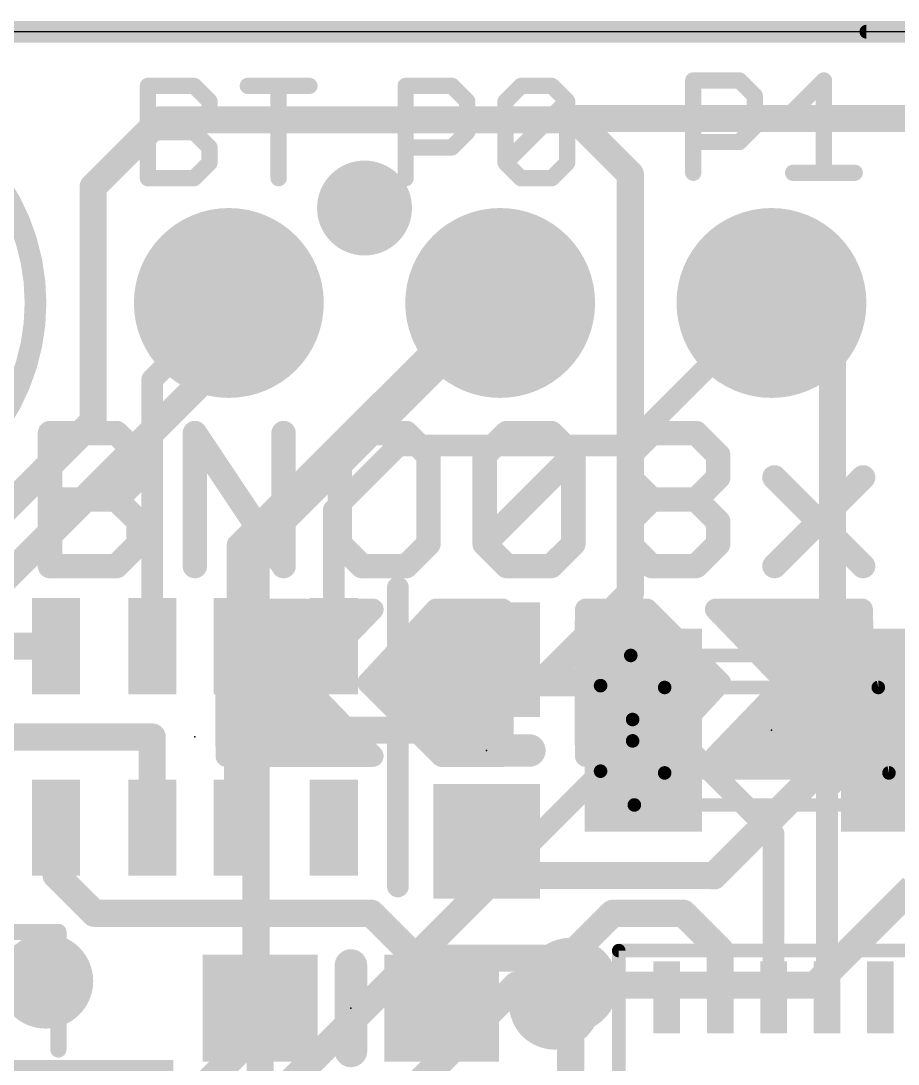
# Model space of a CAD drawing. Extents: x -0.1 to 34.1, y -8.2 to 23.
# Drawn here: x 4.4 to 12.62, y 13.19 to 22.96 of the extents above; entities that cross this region are included whole.
import ezdxf

# ---------------------------------------------------------------- set-up
doc = ezdxf.new("R2010")
doc.units = 0
for name, color, linetype in [('1', 12, 'CONTINUOUS'), ('16', 5, 'CONTINUOUS'), ('17', 110, 'CONTINUOUS'), ('18', 110, 'CONTINUOUS'), ('20', 53, 'CONTINUOUS'), ('21', 40, 'CONTINUOUS'), ('23', 40, 'CONTINUOUS'), ('47', 253, 'CONTINUOUS')]:
    doc.layers.add(name, color=color, linetype=linetype)

# ---------------------------------------------------------------- blocks, each defined once
blk = doc.blocks.new('RECT')
blk.add_solid([(-0.5, -0.5), (0.5, -0.5), (-0.5, 0.5), (0.5, 0.5)])
blk = doc.blocks.new('ROUNDP')
at = {"const_width": 0.5}
blk.add_lwpolyline([(0, -0.25, 1), (0, 0.25, 1), (0, -0.25)], format="xyb", dxfattribs=at)
blk = doc.blocks.new('RECT121920X243840R50')
at = {"const_width": 0.1905}
blk.add_lwpolyline([(0.2858, -0.5715), (0.2858, 0.5715, 0.4142), (0.1905, 0.6668), (-0.1905, 0.6668, 0.4142), (-0.2858, 0.5715), (-0.2858, -0.5715, 0.4142), (-0.1905, -0.6668), (0.1905, -0.6668, 0.4142)], format="xyb", close=True, dxfattribs=at)
blk.add_solid([(-0.2159, -0.5969), (0.2159, -0.5969), (-0.2159, 0.5969), (0.2159, 0.5969)])
blk = doc.blocks.new('ROUNDV')
at = {"const_width": 0.5}
blk.add_lwpolyline([(0, -0.25, 1), (0, 0.25, 1), (0, -0.25)], format="xyb", dxfattribs=at)

msp = doc.modelspace()

# ---------------------------------------------------------------- linework, layer by layer
at = {"layer": '1'}
for points, const_width in [([(25.4, 22.86), (0, 22.86)], 0.2032), ([(5.6325, 19.6025), (6.35, 20.32)], 0.2032), ([(7.7724, 19.3929), (8.6995, 20.32)], 0.2032), ([(8.6995, 20.32), (8.89, 20.32)], 0.2032), ([(10.0965, 18.9865), (11.43, 20.32)], 0.2032), ([(5.6325, 17.106), (5.6325, 19.6025)], 0.2032), ([(6.4325, 18.0562), (7.7692, 19.3929)], 0.2032), ([(7.7692, 19.3929), (7.7724, 19.3929)], 0.2032), ([(7.3325, 18.3815), (7.9375, 18.9865)], 0.2032), ([(7.9375, 18.9865), (10.0965, 18.9865)], 0.2032), ([(7.3325, 17.106), (7.3325, 18.3815)], 0.2032), ([(6.4325, 17.106), (6.4325, 18.0562)], 0.2032), ([(4.7325, 17.106), (3.886, 17.106)], 0.254), ([(8.1035, 16.3195), (8.763, 16.979)], 0.254), ([(12.9085, 16.725), (12.3793, 16.1958)], 0.254), ([(6.4325, 15.406), (6.4325, 16.3195)], 0.254), ([(6.4325, 16.3195), (8.1035, 16.3195)], 0.254), ([(9.1895, 15.279), (10.23, 16.3195)], 0.2032), ([(10.4775, 16.3195), (10.23, 16.3195)], 0.2032), ([(11.45, 15.347), (10.4775, 16.3195)], 0.2032), ([(12.63, 16.3195), (12.5063, 16.1958)], 0.2032), ([(5.6325, 16.256), (3.8735, 16.256)], 0.254), ([(5.6325, 15.406), (5.6325, 16.256)], 0.254), ([(11.95, 15.7665), (12.3793, 16.1958)], 0.2032), ([(12.3793, 16.1958), (12.5063, 16.1958)], 0.2032), ([(11.95, 13.818), (11.95, 15.7665)], 0.2032), ([(4.7325, 15.406), (4.7325, 14.9615)], 0.254), ([(11.45, 13.818), (11.45, 15.347)], 0.2032), ([(8.763, 15.279), (9.1895, 15.279)], 0.2032), ([(5.089, 14.605), (4.7325, 14.9615)], 0.254), ([(7.6835, 14.605), (5.089, 14.605)], 0.254), ([(7.6835, 14.605), (8.1035, 14.185)], 0.254), ([(9.945, 14.605), (9.525, 14.185)], 0.254), ([(10.6045, 14.605), (9.945, 14.605)], 0.254), ([(10.95, 14.2595), (10.6045, 14.605)], 0.254), ([(10.95, 13.818), (10.95, 14.2595)], 0.254), ([(8.1035, 14.185), (8.812, 14.185)], 0.254), ([(8.343, 13.716), (8.812, 14.185)], 0.254), ([(8.812, 14.185), (9.525, 14.185)], 0.254), ([(9.525, 14.185), (9.271, 13.931)], 0.254), ([(9.271, 13.931), (9.5495, 13.931)], 0.254), ([(9.5495, 12.8355), (9.5495, 13.931)], 0.254), ([(6.643, 13.042), (6.643, 13.716)], 0.254)]:
    msp.add_lwpolyline(points, dxfattribs=dict(at, const_width=const_width))
for points, const_width in [([(6.3859, 20.2841, 1), (6.3141, 20.3559)], 0.1016), ([(8.6995, 20.3708, 1), (8.6995, 20.2692)], 0.1016), ([(8.7354, 20.2841, 1), (8.6636, 20.3559)], 0.1016), ([(8.89, 20.2692, 1), (8.89, 20.3708)], 0.1016), ([(11.4659, 20.2841, 1), (11.3941, 20.3559)], 0.1016), ([(5.6833, 19.6025, 1), (5.5817, 19.6025)], 0.1016), ([(5.5966, 19.6384, 1), (5.6684, 19.5666)], 0.1016), ([(7.7692, 19.4437, 1), (7.7692, 19.3421)], 0.1016), ([(7.7365, 19.4288, 1), (7.8083, 19.357)], 0.1016), ([(7.8051, 19.357, 1), (7.7332, 19.4288)], 0.1016), ([(7.7724, 19.3421, 1), (7.7724, 19.4437)], 0.1016), ([(7.9375, 19.0373, 1), (7.9375, 18.9357)], 0.1016), ([(7.9734, 18.9506, 1), (7.9016, 19.0224)], 0.1016), ([(10.0606, 19.0224, 1), (10.1324, 18.9506)], 0.1016), ([(10.0965, 18.9357, 1), (10.0965, 19.0373)], 0.1016), ([(7.3833, 18.3815, 1), (7.2817, 18.3815)], 0.1016), ([(7.2966, 18.4174, 1), (7.3684, 18.3456)], 0.1016), ([(6.4833, 18.0562, 1), (6.3817, 18.0562)], 0.1016), ([(6.3966, 18.0922, 1), (6.4684, 18.0203)], 0.1016), ([(4.7325, 17.0425, 1), (4.7325, 17.1695)], 0.127), ([(5.5817, 17.106, 1), (5.6833, 17.106)], 0.1016), ([(6.3817, 17.106, 1), (6.4833, 17.106)], 0.1016), ([(7.2817, 17.106, 1), (7.3833, 17.106)], 0.1016), ([(8.8079, 16.9341, 1), (8.7181, 17.0239)], 0.127), ([(6.496, 16.3195, 1), (6.369, 16.3195)], 0.127), ([(6.4325, 16.383, 1), (6.4325, 16.256)], 0.127), ([(8.0586, 16.3644, 1), (8.1484, 16.2746)], 0.127), ([(8.1035, 16.256, 1), (8.1035, 16.383)], 0.127), ([(10.23, 16.3703, 1), (10.23, 16.2687)], 0.1016), ([(10.2659, 16.2836, 1), (10.1941, 16.3554)], 0.1016), ([(10.5134, 16.3554, 1), (10.4416, 16.2836)], 0.1016), ([(10.4775, 16.2687, 1), (10.4775, 16.3703)], 0.1016), ([(12.6659, 16.2836, 1), (12.5941, 16.3554)], 0.1016), ([(5.696, 16.256, 1), (5.569, 16.256)], 0.127), ([(5.6325, 16.1925, 1), (5.6325, 16.3195)], 0.127), ([(12.3343, 16.2407, 1), (12.4242, 16.1508)], 0.127), ([(12.3793, 16.2465, 1), (12.3793, 16.145)], 0.1016), ([(12.4152, 16.1598, 1), (12.3433, 16.2317)], 0.1016), ([(12.4703, 16.2317, 1), (12.5422, 16.1598)], 0.1016), ([(12.5063, 16.145, 1), (12.5063, 16.2465)], 0.1016), ([(12.0008, 15.7665, 1), (11.8992, 15.7665)], 0.1016), ([(11.9141, 15.8024, 1), (11.9859, 15.7306)], 0.1016), ([(4.796, 15.406, 1), (4.669, 15.406)], 0.127), ([(5.569, 15.406, 1), (5.696, 15.406)], 0.127), ([(6.369, 15.406, 1), (6.496, 15.406)], 0.127), ([(11.5008, 15.347, 1), (11.3992, 15.347)], 0.1016), ([(8.763, 15.3298, 1), (8.763, 15.2282)], 0.1016), ([(9.1536, 15.3149, 1), (9.2254, 15.2431)], 0.1016), ([(9.1895, 15.2282, 1), (9.1895, 15.3298)], 0.1016), ([(11.4141, 15.3111, 1), (11.4859, 15.3829)], 0.1016), ([(4.7774, 15.0064, 1), (4.6876, 14.9166)], 0.127), ([(4.669, 14.9615, 1), (4.796, 14.9615)], 0.127), ([(5.089, 14.6685, 1), (5.089, 14.5415)], 0.127), ([(5.0441, 14.5601, 1), (5.1339, 14.6499)], 0.127), ([(7.7284, 14.6499, 1), (7.6386, 14.5601)], 0.127), ([(7.6835, 14.5415, 1), (7.6835, 14.6685)], 0.127), ([(9.945, 14.6685, 1), (9.945, 14.5415)], 0.127), ([(9.9899, 14.5601, 1), (9.9001, 14.6499)], 0.127), ([(10.6494, 14.6499, 1), (10.5596, 14.5601)], 0.127), ([(10.6045, 14.5415, 1), (10.6045, 14.6685)], 0.127), ([(11.0135, 14.2595, 1), (10.8865, 14.2595)], 0.127), ([(10.9051, 14.2146, 1), (10.9949, 14.3044)], 0.127), ([(8.1035, 14.2485, 1), (8.1035, 14.1215)], 0.127), ([(8.0586, 14.1401, 1), (8.1484, 14.2299)], 0.127), ([(8.812, 14.2485, 1), (8.812, 14.1215)], 0.127), ([(8.8569, 14.1401, 1), (8.7671, 14.2299)], 0.127), ([(8.812, 14.1215, 1), (8.812, 14.2485)], 0.127), ([(9.4801, 14.2299, 1), (9.5699, 14.1401)], 0.127), ([(9.5699, 14.1401, 1), (9.4801, 14.2299)], 0.127), ([(9.525, 14.1215, 1), (9.525, 14.2485)], 0.127), ([(9.271, 13.9945, 1), (9.271, 13.8675)], 0.127), ([(9.2261, 13.9759, 1), (9.3159, 13.8861)], 0.127), ([(9.613, 13.931, 1), (9.486, 13.931)], 0.127), ([(9.5495, 13.8675, 1), (9.5495, 13.9945)], 0.127), ([(10.8865, 13.818, 1), (11.0135, 13.818)], 0.127), ([(6.7065, 13.716, 1), (6.5795, 13.716)], 0.127), ([(8.2981, 13.7609, 1), (8.3879, 13.6711)], 0.127), ([(11.3992, 13.818, 1), (11.5008, 13.818)], 0.1016), ([(11.8992, 13.818, 1), (12.0008, 13.818)], 0.1016)]:
    msp.add_lwpolyline(points, format="xyb", dxfattribs=dict(at, const_width=const_width))
at = {"layer": '16'}
for points, const_width in [([(25.4, 22.86), (0, 22.86)], 0.2032), ([(5.7053, 22.0345), (5.08, 21.4092)], 0.254), ([(5.7053, 22.0345), (9.5982, 22.0345)], 0.254), ([(9.5982, 22.0345), (9.5855, 22.0472)], 0.254), ([(9.5855, 22.0472), (19.8744, 22.0472)], 0.254), ([(10.1092, 21.5235), (9.5982, 22.0345)], 0.254), ([(10.1092, 17.6022), (10.1092, 21.5235)], 0.254), ([(5.08, 21.4092), (5.08, 19.2117)], 0.254), ([(6.35, 20.32), (6.35, 19.8352)], 0.254), ([(6.604, 18.034), (8.89, 20.32)], 0.254), ([(11.43, 20.32), (12.0015, 19.7485)], 0.254), ([(6.35, 19.8352), (4.1656, 17.6508)], 0.254), ([(12.0015, 19.7485), (12.0015, 16.764)], 0.254), ([(5.08, 19.2117), (3.3909, 17.5226)], 0.254), ([(6.604, 16.764), (6.604, 18.034)], 0.254), ([(9.271, 16.764), (10.1092, 17.6022)], 0.254), ([(6.327, 16.0774), (6.327, 17.4506)], 0.2032), ([(6.327, 17.4506), (7.697, 17.4506)], 0.2032), ([(7.697, 17.4506), (7.0358, 16.764)], 0.2032), ([(8.2915, 17.4506), (7.6549, 16.764)], 0.2032), ([(8.913, 17.4506), (8.2915, 17.4506)], 0.2032), ([(8.913, 16.0774), (8.913, 17.4506)], 0.2032), ([(10.264, 17.4506), (9.6925, 17.4506)], 0.2032), ([(9.6925, 17.4506), (9.6925, 16.0774)], 0.2032), ([(10.9506, 16.764), (10.264, 17.4506)], 0.2032), ([(11.5697, 16.764), (10.9085, 17.4506)], 0.2032), ([(10.9085, 17.4506), (12.2785, 17.4506)], 0.2032), ([(12.2785, 17.4506), (12.2785, 16.0774)], 0.2032), ([(6.327, 17.272), (7.525, 17.272)], 0.2032), ([(8.1259, 17.272), (8.913, 17.272)], 0.2032), ([(9.6925, 17.272), (10.4426, 17.272)], 0.2032), ([(11.0805, 17.272), (12.2785, 17.272)], 0.2032), ([(6.327, 17.0688), (7.3293, 17.0688)], 0.2032), ([(7.9375, 17.0688), (8.913, 17.0688)], 0.2032), ([(9.6925, 17.0688), (10.6458, 17.0688)], 0.2032), ([(11.2762, 17.0688), (12.2785, 17.0688)], 0.2032), ([(6.327, 16.8656), (7.1336, 16.8656)], 0.2032), ([(7.7491, 16.8656), (8.913, 16.8656)], 0.2032), ([(9.6925, 16.8656), (10.849, 16.8656)], 0.2032), ([(11.4719, 16.8656), (12.2785, 16.8656)], 0.2032), ([(6.604, 13.4736), (6.604, 16.764)], 0.254), ([(7.0358, 16.764), (7.697, 16.0774)], 0.2032), ([(7.6549, 16.764), (8.3415, 16.0774)], 0.2032), ([(8.636, 16.764), (9.271, 16.764)], 0.254), ([(9.271, 16.764), (9.9695, 16.764)], 0.254), ([(10.314, 16.0774), (10.9506, 16.764)], 0.2032), ([(10.9085, 16.0774), (11.5697, 16.764)], 0.2032), ([(12.0015, 16.0655), (12.0015, 16.764)], 0.254), ([(6.327, 16.6624), (7.1336, 16.6624)], 0.2032), ([(7.7565, 16.6624), (8.913, 16.6624)], 0.2032), ([(9.6925, 16.6624), (10.8564, 16.6624)], 0.2032), ([(11.4719, 16.6624), (12.2785, 16.6624)], 0.2032), ([(6.327, 16.4592), (7.3293, 16.4592)], 0.2032), ([(7.9597, 16.4592), (8.913, 16.4592)], 0.2032), ([(9.6925, 16.4592), (10.668, 16.4592)], 0.2032), ([(11.2762, 16.4592), (12.2785, 16.4592)], 0.2032), ([(6.327, 16.256), (7.525, 16.256)], 0.2032), ([(8.1629, 16.256), (8.913, 16.256)], 0.2032), ([(9.6925, 16.256), (10.4796, 16.256)], 0.2032), ([(11.0805, 16.256), (12.2785, 16.256)], 0.2032), ([(7.697, 16.0774), (6.327, 16.0774)], 0.2032), ([(8.3415, 16.0774), (8.913, 16.0774)], 0.2032), ([(9.6925, 16.0774), (10.314, 16.0774)], 0.2032), ([(10.891, 14.955), (12.0015, 16.0655)], 0.254), ([(12.2785, 16.0774), (10.9085, 16.0774)], 0.2032), ([(5.207, 11.303), (8.8637, 14.9597)], 0.254), ([(8.8637, 14.9597), (10.8864, 14.9597)], 0.254), ([(10.8864, 14.9597), (10.891, 14.955)], 0.254), ([(12.7508, 14.8463), (11.8355, 13.931)], 0.254), ([(9.0415, 13.931), (6.0325, 10.922)], 0.254), ([(9.5495, 13.931), (9.0415, 13.931)], 0.254), ([(9.5495, 13.931), (11.8355, 13.931)], 0.254), ([(4.7498, 11.6194), (6.604, 13.4736)], 0.254)]:
    msp.add_lwpolyline(points, dxfattribs=dict(at, const_width=const_width))
for points, const_width in [([(5.7053, 22.098, 1), (5.7053, 21.971)], 0.127), ([(5.7502, 21.9896, 1), (5.6604, 22.0794)], 0.127), ([(9.6304, 22.0921, 1), (9.5406, 22.0023)], 0.127), ([(9.5855, 22.1107, 1), (9.5855, 21.9837)], 0.127), ([(9.6431, 22.0794, 1), (9.5533, 21.9896)], 0.127), ([(9.5533, 21.9896, 1), (9.6431, 22.0794)], 0.127), ([(9.5982, 21.971, 1), (9.5982, 22.098)], 0.127), ([(10.1727, 21.5235, 1), (10.0457, 21.5235)], 0.127), ([(10.0643, 21.4786, 1), (10.1541, 21.5684)], 0.127), ([(5.1435, 21.4092, 1), (5.0165, 21.4092)], 0.127), ([(5.0351, 21.4541, 1), (5.1249, 21.3643)], 0.127), ([(6.4135, 20.32, 1), (6.2865, 20.32)], 0.127), ([(8.9349, 20.2751, 1), (8.8451, 20.3649)], 0.127), ([(11.4749, 20.3649, 1), (11.3851, 20.2751)], 0.127), ([(6.3949, 19.7903, 1), (6.3051, 19.8801)], 0.127), ([(6.2865, 19.8352, 1), (6.4135, 19.8352)], 0.127), ([(12.065, 19.7485, 1), (11.938, 19.7485)], 0.127), ([(11.9566, 19.7036, 1), (12.0464, 19.7934)], 0.127), ([(5.0165, 19.2117, 1), (5.1435, 19.2117)], 0.127), ([(5.1249, 19.1668, 1), (5.0351, 19.2566)], 0.127), ([(6.6675, 18.034, 1), (6.5405, 18.034)], 0.127), ([(6.5591, 18.0789, 1), (6.6489, 17.9891)], 0.127), ([(10.1541, 17.5573, 1), (10.0643, 17.6471)], 0.127), ([(10.0457, 17.6022, 1), (10.1727, 17.6022)], 0.127), ([(6.3778, 17.4506, 1), (6.2762, 17.4506)], 0.1016), ([(6.327, 17.5014, 1), (6.327, 17.3998)], 0.1016), ([(7.7336, 17.4154, 1), (7.6604, 17.4858)], 0.1016), ([(7.697, 17.3998, 1), (7.697, 17.5014)], 0.1016), ([(8.2915, 17.5014, 1), (8.2915, 17.3998)], 0.1016), ([(8.3288, 17.4161, 1), (8.2542, 17.4851)], 0.1016), ([(8.9638, 17.4506, 1), (8.8622, 17.4506)], 0.1016), ([(8.913, 17.3998, 1), (8.913, 17.5014)], 0.1016), ([(9.6925, 17.5014, 1), (9.6925, 17.3998)], 0.1016), ([(9.7433, 17.4506, 1), (9.6417, 17.4506)], 0.1016), ([(10.2999, 17.4865, 1), (10.2281, 17.4147)], 0.1016), ([(10.264, 17.3998, 1), (10.264, 17.5014)], 0.1016), ([(10.9451, 17.4858, 1), (10.8719, 17.4154)], 0.1016), ([(10.9085, 17.5014, 1), (10.9085, 17.3998)], 0.1016), ([(12.3293, 17.4506, 1), (12.2277, 17.4506)], 0.1016), ([(12.2785, 17.3998, 1), (12.2785, 17.5014)], 0.1016), ([(6.327, 17.3228, 1), (6.327, 17.2212)], 0.1016), ([(7.525, 17.2212, 1), (7.525, 17.3228)], 0.1016), ([(8.1259, 17.3228, 1), (8.1259, 17.2212)], 0.1016), ([(8.913, 17.2212, 1), (8.913, 17.3228)], 0.1016), ([(9.6925, 17.3228, 1), (9.6925, 17.2212)], 0.1016), ([(10.4426, 17.2212, 1), (10.4426, 17.3228)], 0.1016), ([(11.0805, 17.3228, 1), (11.0805, 17.2212)], 0.1016), ([(12.2785, 17.2212, 1), (12.2785, 17.3228)], 0.1016), ([(6.327, 17.1196, 1), (6.327, 17.018)], 0.1016), ([(7.3293, 17.018, 1), (7.3293, 17.1196)], 0.1016), ([(7.9375, 17.1196, 1), (7.9375, 17.018)], 0.1016), ([(8.913, 17.018, 1), (8.913, 17.1196)], 0.1016), ([(9.6925, 17.1196, 1), (9.6925, 17.018)], 0.1016), ([(10.6458, 17.018, 1), (10.6458, 17.1196)], 0.1016), ([(11.2762, 17.1196, 1), (11.2762, 17.018)], 0.1016), ([(12.2785, 17.018, 1), (12.2785, 17.1196)], 0.1016), ([(6.327, 16.9164, 1), (6.327, 16.8148)], 0.1016), ([(7.1336, 16.8148, 1), (7.1336, 16.9164)], 0.1016), ([(7.7491, 16.9164, 1), (7.7491, 16.8148)], 0.1016), ([(8.913, 16.8148, 1), (8.913, 16.9164)], 0.1016), ([(9.6925, 16.9164, 1), (9.6925, 16.8148)], 0.1016), ([(10.849, 16.8148, 1), (10.849, 16.9164)], 0.1016), ([(11.4719, 16.9164, 1), (11.4719, 16.8148)], 0.1016), ([(12.2785, 16.8148, 1), (12.2785, 16.9164)], 0.1016), ([(6.6675, 16.764, 1), (6.5405, 16.764)], 0.127), ([(6.5405, 16.764, 1), (6.6675, 16.764)], 0.127), ([(7.0724, 16.7992, 1), (6.9992, 16.7288)], 0.1016), ([(6.9992, 16.7992, 1), (7.0724, 16.7288)], 0.1016), ([(7.6908, 16.7999, 1), (7.619, 16.7281)], 0.1016), ([(7.6176, 16.7985, 1), (7.6922, 16.7295)], 0.1016), ([(8.636, 16.8275, 1), (8.636, 16.7005)], 0.127), ([(9.271, 16.8275, 1), (9.271, 16.7005)], 0.127), ([(9.2261, 16.8089, 1), (9.3159, 16.7191)], 0.127), ([(9.271, 16.7005, 1), (9.271, 16.8275)], 0.127), ([(9.9695, 16.7005, 1), (9.9695, 16.8275)], 0.127), ([(10.9879, 16.7295, 1), (10.9133, 16.7985)], 0.1016), ([(10.9147, 16.7281, 1), (10.9865, 16.7999)], 0.1016), ([(11.6063, 16.7288, 1), (11.5331, 16.7992)], 0.1016), ([(11.5331, 16.7288, 1), (11.6063, 16.7992)], 0.1016), ([(12.065, 16.764, 1), (11.938, 16.764)], 0.127), ([(11.938, 16.764, 1), (12.065, 16.764)], 0.127), ([(6.327, 16.7132, 1), (6.327, 16.6116)], 0.1016), ([(7.1336, 16.6116, 1), (7.1336, 16.7132)], 0.1016), ([(7.7565, 16.7132, 1), (7.7565, 16.6116)], 0.1016), ([(8.913, 16.6116, 1), (8.913, 16.7132)], 0.1016), ([(9.6925, 16.7132, 1), (9.6925, 16.6116)], 0.1016), ([(10.8564, 16.6116, 1), (10.8564, 16.7132)], 0.1016), ([(11.4719, 16.7132, 1), (11.4719, 16.6116)], 0.1016), ([(12.2785, 16.6116, 1), (12.2785, 16.7132)], 0.1016), ([(6.327, 16.51, 1), (6.327, 16.4084)], 0.1016), ([(7.3293, 16.4084, 1), (7.3293, 16.51)], 0.1016), ([(7.9597, 16.51, 1), (7.9597, 16.4084)], 0.1016), ([(8.913, 16.4084, 1), (8.913, 16.51)], 0.1016), ([(9.6925, 16.51, 1), (9.6925, 16.4084)], 0.1016), ([(10.668, 16.4084, 1), (10.668, 16.51)], 0.1016), ([(11.2762, 16.51, 1), (11.2762, 16.4084)], 0.1016), ([(12.2785, 16.4084, 1), (12.2785, 16.51)], 0.1016), ([(6.327, 16.3068, 1), (6.327, 16.2052)], 0.1016), ([(7.525, 16.2052, 1), (7.525, 16.3068)], 0.1016), ([(8.1629, 16.3068, 1), (8.1629, 16.2052)], 0.1016), ([(8.913, 16.2052, 1), (8.913, 16.3068)], 0.1016), ([(9.6925, 16.3068, 1), (9.6925, 16.2052)], 0.1016), ([(10.4796, 16.2052, 1), (10.4796, 16.3068)], 0.1016), ([(11.0805, 16.3068, 1), (11.0805, 16.2052)], 0.1016), ([(12.2785, 16.2052, 1), (12.2785, 16.3068)], 0.1016), ([(6.327, 16.1282, 1), (6.327, 16.0266)], 0.1016), ([(6.2762, 16.0774, 1), (6.3778, 16.0774)], 0.1016), ([(7.6604, 16.0422, 1), (7.7336, 16.1126)], 0.1016), ([(7.697, 16.0266, 1), (7.697, 16.1282)], 0.1016), ([(8.3415, 16.1282, 1), (8.3415, 16.0266)], 0.1016), ([(8.3056, 16.0415, 1), (8.3774, 16.1133)], 0.1016), ([(8.8622, 16.0774, 1), (8.9638, 16.0774)], 0.1016), ([(8.913, 16.0266, 1), (8.913, 16.1282)], 0.1016), ([(9.6925, 16.1282, 1), (9.6925, 16.0266)], 0.1016), ([(9.6417, 16.0774, 1), (9.7433, 16.0774)], 0.1016), ([(10.2767, 16.1119, 1), (10.3513, 16.0429)], 0.1016), ([(10.314, 16.0266, 1), (10.314, 16.1282)], 0.1016), ([(10.9085, 16.1282, 1), (10.9085, 16.0266)], 0.1016), ([(10.8719, 16.1126, 1), (10.9451, 16.0422)], 0.1016), ([(11.938, 16.0655, 1), (12.065, 16.0655)], 0.127), ([(12.0464, 16.0206, 1), (11.9566, 16.1104)], 0.127), ([(12.2277, 16.0774, 1), (12.3293, 16.0774)], 0.1016), ([(12.2785, 16.0266, 1), (12.2785, 16.1282)], 0.1016), ([(8.8637, 15.0232, 1), (8.8637, 14.8962)], 0.127), ([(8.9086, 14.9148, 1), (8.8188, 15.0046)], 0.127), ([(10.9313, 15.0046, 1), (10.8415, 14.9148)], 0.127), ([(10.8461, 14.9999, 1), (10.9359, 14.9101)], 0.127), ([(10.8461, 14.9101, 1), (10.9359, 14.9999)], 0.127), ([(10.8864, 14.8962, 1), (10.8864, 15.0232)], 0.127), ([(9.0415, 13.9945, 1), (9.0415, 13.8675)], 0.127), ([(9.0864, 13.8861, 1), (8.9966, 13.9759)], 0.127), ([(9.5495, 13.9945, 1), (9.5495, 13.8675)], 0.127), ([(9.5495, 13.8675, 1), (9.5495, 13.9945)], 0.127), ([(11.7906, 13.9759, 1), (11.8804, 13.8861)], 0.127), ([(11.8355, 13.8675, 1), (11.8355, 13.9945)], 0.127), ([(6.6489, 13.4287, 1), (6.5591, 13.5185)], 0.127), ([(6.5405, 13.4736, 1), (6.6675, 13.4736)], 0.127)]:
    msp.add_lwpolyline(points, format="xyb", dxfattribs=dict(at, const_width=const_width))
at = {"layer": '20'}
msp.add_line((22.86, 22.86), (2.54, 22.86), dxfattribs=at)
at = {"layer": '21'}
for points, const_width in [([(10.6977, 21.5392), (10.6977, 22.4035)], 0.1524), ([(10.6977, 22.4035), (11.1299, 22.4035)], 0.1524), ([(11.1299, 22.4035), (11.2739, 22.2595)], 0.1524), ([(11.6332, 22.1154), (11.9213, 22.4035)], 0.1524), ([(11.9213, 22.4035), (11.9213, 21.5392)], 0.1524), ([(5.5923, 21.4884), (5.5923, 22.3527)], 0.1524), ([(5.5923, 22.3527), (6.0244, 22.3527)], 0.1524), ([(6.0244, 22.3527), (6.1685, 22.2087)], 0.1524), ([(6.5278, 22.3527), (7.104, 22.3527)], 0.1524), ([(6.8159, 21.4884), (6.8159, 22.3527)], 0.1524), ([(8.0053, 21.4884), (8.0053, 22.3527)], 0.1524), ([(8.0053, 22.3527), (8.4375, 22.3527)], 0.1524), ([(8.4375, 22.3527), (8.5815, 22.2087)], 0.1524), ([(8.9408, 22.2087), (9.0849, 22.3527)], 0.1524), ([(9.0849, 22.3527), (9.373, 22.3527)], 0.1524), ([(9.373, 22.3527), (9.517, 22.2087)], 0.1524), ([(6.1685, 22.2087), (6.1685, 22.0646)], 0.1524), ([(8.5815, 22.2087), (8.5815, 21.9206)], 0.1524), ([(8.9408, 21.6325), (8.9408, 22.2087)], 0.1524), ([(8.9408, 21.6325), (9.517, 22.2087)], 0.1524), ([(9.517, 22.2087), (9.517, 21.6325)], 0.1524), ([(11.2739, 22.2595), (11.2739, 21.9714)], 0.1524), ([(6.1685, 22.0646), (6.0244, 21.9206)], 0.1524), ([(5.5923, 21.9206), (6.0244, 21.9206)], 0.1524), ([(6.0244, 21.9206), (6.1685, 21.7765)], 0.1524), ([(8.5815, 21.9206), (8.4375, 21.7765)], 0.1524), ([(11.2739, 21.9714), (11.1299, 21.8273)], 0.1524), ([(11.1299, 21.8273), (10.6977, 21.8273)], 0.1524), ([(6.1685, 21.7765), (6.1685, 21.6325)], 0.1524), ([(8.4375, 21.7765), (8.0053, 21.7765)], 0.1524), ([(6.1685, 21.6325), (6.0244, 21.4884)], 0.1524), ([(9.0849, 21.4884), (8.9408, 21.6325)], 0.1524), ([(9.517, 21.6325), (9.373, 21.4884)], 0.1524), ([(11.6332, 21.5392), (12.2094, 21.5392)], 0.1524), ([(6.0244, 21.4884), (5.5923, 21.4884)], 0.1524), ([(9.373, 21.4884), (9.0849, 21.4884)], 0.1524), ([(4.6753, 17.8562), (4.6753, 19.1019)], 0.2286), ([(4.6753, 19.1019), (5.2981, 19.1019)], 0.2286), ([(5.2981, 19.1019), (5.5057, 18.8943)], 0.2286), ([(6.0318, 17.8562), (6.0318, 19.1019)], 0.2286), ([(6.0318, 19.1019), (6.8622, 17.8562)], 0.2286), ([(6.8622, 17.8562), (6.8622, 19.1019)], 0.2286), ([(7.5959, 19.1019), (7.3883, 18.8943)], 0.2286), ([(8.0111, 19.1019), (7.5959, 19.1019)], 0.2286), ([(8.2187, 18.8943), (8.0111, 19.1019)], 0.2286), ([(8.7448, 18.8943), (8.9524, 19.1019)], 0.2286), ([(8.9524, 19.1019), (9.3676, 19.1019)], 0.2286), ([(9.3676, 19.1019), (9.5752, 18.8943)], 0.2286), ([(10.1013, 18.8943), (10.3089, 19.1019)], 0.2286), ([(10.3089, 19.1019), (10.7241, 19.1019)], 0.2286), ([(10.7241, 19.1019), (10.9317, 18.8943)], 0.2286), ([(5.5057, 18.8943), (5.5057, 18.6866)], 0.2286), ([(7.3883, 18.8943), (7.3883, 18.0638)], 0.2286), ([(8.2187, 18.0638), (8.2187, 18.8943)], 0.2286), ([(8.7448, 18.0638), (8.7448, 18.8943)], 0.2286), ([(8.7448, 18.0638), (9.5752, 18.8943)], 0.2286), ([(9.5752, 18.8943), (9.5752, 18.0638)], 0.2286), ([(10.1013, 18.6866), (10.1013, 18.8943)], 0.2286), ([(10.9317, 18.8943), (10.9317, 18.6866)], 0.2286), ([(5.5057, 18.6866), (5.2981, 18.479)], 0.2286), ([(10.3089, 18.479), (10.1013, 18.6866)], 0.2286), ([(10.9317, 18.6866), (10.7241, 18.479)], 0.2286), ([(11.4578, 18.6866), (12.2882, 17.8562)], 0.2286), ([(11.4578, 17.8562), (12.2882, 18.6866)], 0.2286), ([(4.6753, 18.479), (5.2981, 18.479)], 0.2286), ([(5.2981, 18.479), (5.5057, 18.2714)], 0.2286), ([(10.1013, 18.2714), (10.3089, 18.479)], 0.2286), ([(10.3089, 18.479), (10.7241, 18.479)], 0.2286), ([(10.7241, 18.479), (10.9317, 18.2714)], 0.2286), ([(5.5057, 18.2714), (5.5057, 18.0638)], 0.2286), ([(10.1013, 18.0638), (10.1013, 18.2714)], 0.2286), ([(10.9317, 18.2714), (10.9317, 18.0638)], 0.2286), ([(5.5057, 18.0638), (5.2981, 17.8562)], 0.2286), ([(7.3883, 18.0638), (7.5959, 17.8562)], 0.2286), ([(8.0111, 17.8562), (8.2187, 18.0638)], 0.2286), ([(8.9524, 17.8562), (8.7448, 18.0638)], 0.2286), ([(9.5752, 18.0638), (9.3676, 17.8562)], 0.2286), ([(10.3089, 17.8562), (10.1013, 18.0638)], 0.2286), ([(10.9317, 18.0638), (10.7241, 17.8562)], 0.2286), ([(5.2981, 17.8562), (4.6753, 17.8562)], 0.2286), ([(7.5959, 17.8562), (8.0111, 17.8562)], 0.2286), ([(9.3676, 17.8562), (8.9524, 17.8562)], 0.2286), ([(10.7241, 17.8562), (10.3089, 17.8562)], 0.2286), ([(7.9325, 17.656), (7.9325, 14.856)], 0.2032), ([(10.1128, 17.0195), (12.7472, 17.0195)], 0.127), ([(9.83, 15.9357), (9.83, 16.7367)], 0.127), ([(10.43, 16.7195), (12.43, 16.7195)], 0.127), ([(10.13, 16.2195), (10.13, 16.4195)], 0.127), ([(8.363, 16.129), (9.163, 16.129)], 0.3048), ([(12.53, 15.9195), (10.43, 15.9195)], 0.127), ([(12.8064, 15.6195), (10.1462, 15.6195)], 0.127), ([(2.154, 14.43), (4.754, 14.43)], 0.1524), ([(4.754, 14.43), (4.754, 13.33)], 0.1524), ([(7.493, 13.316), (7.493, 14.116)], 0.3048), ([(10, 14.2555), (15.4, 14.2555)], 0.127), ([(10, 10.2555), (10, 14.2555)], 0.127)]:
    msp.add_lwpolyline(points, dxfattribs=dict(at, const_width=const_width))
for points, const_width in [([(10.7358, 22.4035, 1), (10.6596, 22.4035)], 0.0762), ([(10.6977, 22.4416, 1), (10.6977, 22.3654)], 0.0762), ([(11.1568, 22.4305, 1), (11.1029, 22.3766)], 0.0762), ([(11.1299, 22.3654, 1), (11.1299, 22.4416)], 0.0762), ([(11.9594, 22.4035, 1), (11.8832, 22.4035)], 0.0762), ([(11.9483, 22.3766, 1), (11.8944, 22.4305)], 0.0762), ([(2.54, 18.32, 1), (2.54, 22.32, 1), (2.54, 18.32)], 0.2032), ([(5.6304, 22.3527, 1), (5.5542, 22.3527)], 0.0762), ([(5.5923, 22.3908, 1), (5.5923, 22.3146)], 0.0762), ([(6.0514, 22.3797, 1), (5.9975, 22.3258)], 0.0762), ([(6.0244, 22.3146, 1), (6.0244, 22.3908)], 0.0762), ([(6.5278, 22.3908, 1), (6.5278, 22.3146)], 0.0762), ([(6.854, 22.3527, 1), (6.7778, 22.3527)], 0.0762), ([(7.104, 22.3146, 1), (7.104, 22.3908)], 0.0762), ([(8.0434, 22.3527, 1), (7.9672, 22.3527)], 0.0762), ([(8.0053, 22.3908, 1), (8.0053, 22.3146)], 0.0762), ([(8.4644, 22.3797, 1), (8.4105, 22.3258)], 0.0762), ([(8.4375, 22.3146, 1), (8.4375, 22.3908)], 0.0762), ([(9.0849, 22.3908, 1), (9.0849, 22.3146)], 0.0762), ([(9.1118, 22.3258, 1), (9.0579, 22.3797)], 0.0762), ([(9.3999, 22.3797, 1), (9.346, 22.3258)], 0.0762), ([(9.373, 22.3146, 1), (9.373, 22.3908)], 0.0762), ([(6.2066, 22.2087, 1), (6.1304, 22.2087)], 0.0762), ([(6.1416, 22.1817, 1), (6.1954, 22.2356)], 0.0762), ([(8.6196, 22.2087, 1), (8.5434, 22.2087)], 0.0762), ([(8.5546, 22.1817, 1), (8.6084, 22.2356)], 0.0762), ([(8.9789, 22.2087, 1), (8.9027, 22.2087)], 0.0762), ([(8.9139, 22.2356, 1), (8.9677, 22.1817)], 0.0762), ([(9.5551, 22.2087, 1), (9.4789, 22.2087)], 0.0762), ([(9.544, 22.1817, 1), (9.4901, 22.2356)], 0.0762), ([(9.4901, 22.1817, 1), (9.544, 22.2356)], 0.0762), ([(11.312, 22.2595, 1), (11.2358, 22.2595)], 0.0762), ([(11.247, 22.2325, 1), (11.3008, 22.2864)], 0.0762), ([(11.6063, 22.1424, 1), (11.6601, 22.0885)], 0.0762), ([(6.1304, 22.0646, 1), (6.2066, 22.0646)], 0.0762), ([(6.1954, 22.0377, 1), (6.1416, 22.0916)], 0.0762), ([(5.5923, 21.9587, 1), (5.5923, 21.8825)], 0.0762), ([(6.0514, 21.9475, 1), (5.9975, 21.8936)], 0.0762), ([(5.9975, 21.9475, 1), (6.0514, 21.8936)], 0.0762), ([(6.0244, 21.8825, 1), (6.0244, 21.9587)], 0.0762), ([(8.6084, 21.8936, 1), (8.5546, 21.9475)], 0.0762), ([(11.2358, 21.9714, 1), (11.312, 21.9714)], 0.0762), ([(11.3008, 21.9444, 1), (11.247, 21.9983)], 0.0762), ([(8.5434, 21.9206, 1), (8.6196, 21.9206)], 0.0762), ([(10.6977, 21.8654, 1), (10.6977, 21.7892)], 0.0762), ([(11.1029, 21.8543, 1), (11.1568, 21.8004)], 0.0762), ([(11.1299, 21.7892, 1), (11.1299, 21.8654)], 0.0762), ([(6.2066, 21.7765, 1), (6.1304, 21.7765)], 0.0762), ([(6.1416, 21.7496, 1), (6.1954, 21.8035)], 0.0762), ([(8.0053, 21.8146, 1), (8.0053, 21.7384)], 0.0762), ([(8.4105, 21.8035, 1), (8.4644, 21.7496)], 0.0762), ([(8.4375, 21.7384, 1), (8.4375, 21.8146)], 0.0762), ([(6.1954, 21.6055, 1), (6.1416, 21.6594)], 0.0762), ([(8.9677, 21.6594, 1), (8.9139, 21.6055)], 0.0762), ([(8.9139, 21.6594, 1), (8.9677, 21.6055)], 0.0762), ([(9.544, 21.6055, 1), (9.4901, 21.6594)], 0.0762), ([(6.1304, 21.6325, 1), (6.2066, 21.6325)], 0.0762), ([(8.9027, 21.6325, 1), (8.9789, 21.6325)], 0.0762), ([(9.4789, 21.6325, 1), (9.5551, 21.6325)], 0.0762), ([(11.6332, 21.5773, 1), (11.6332, 21.5011)], 0.0762), ([(12.2094, 21.5011, 1), (12.2094, 21.5773)], 0.0762), ([(5.5923, 21.5265, 1), (5.5923, 21.4503)], 0.0762), ([(5.5542, 21.4884, 1), (5.6304, 21.4884)], 0.0762), ([(5.9975, 21.5153, 1), (6.0514, 21.4615)], 0.0762), ([(6.0244, 21.4503, 1), (6.0244, 21.5265)], 0.0762), ([(6.7778, 21.4884, 1), (6.854, 21.4884)], 0.0762), ([(7.9672, 21.4884, 1), (8.0434, 21.4884)], 0.0762), ([(9.0849, 21.5265, 1), (9.0849, 21.4503)], 0.0762), ([(9.0579, 21.4615, 1), (9.1118, 21.5153)], 0.0762), ([(9.346, 21.5153, 1), (9.3999, 21.4615)], 0.0762), ([(9.373, 21.4503, 1), (9.373, 21.5265)], 0.0762), ([(10.6596, 21.5392, 1), (10.7358, 21.5392)], 0.0762), ([(11.8832, 21.5392, 1), (11.9594, 21.5392)], 0.0762), ([(4.7324, 19.1019, 1), (4.6181, 19.1019)], 0.1143), ([(4.6753, 19.159, 1), (4.6753, 19.0447)], 0.1143), ([(5.3385, 19.1423, 1), (5.2577, 19.0615)], 0.1143), ([(5.2981, 19.0447, 1), (5.2981, 19.159)], 0.1143), ([(6.0889, 19.1019, 1), (5.9746, 19.1019)], 0.1143), ([(6.0793, 19.1336, 1), (5.9842, 19.0702)], 0.1143), ([(6.9194, 19.1019, 1), (6.8051, 19.1019)], 0.1143), ([(7.5959, 19.159, 1), (7.5959, 19.0447)], 0.1143), ([(7.6363, 19.0615, 1), (7.5555, 19.1423)], 0.1143), ([(8.0515, 19.1423, 1), (7.9707, 19.0615)], 0.1143), ([(8.0111, 19.0447, 1), (8.0111, 19.159)], 0.1143), ([(8.9524, 19.159, 1), (8.9524, 19.0447)], 0.1143), ([(8.9928, 19.0615, 1), (8.912, 19.1423)], 0.1143), ([(9.408, 19.1423, 1), (9.3272, 19.0615)], 0.1143), ([(9.3676, 19.0447, 1), (9.3676, 19.159)], 0.1143), ([(10.3089, 19.159, 1), (10.3089, 19.0447)], 0.1143), ([(10.3493, 19.0615, 1), (10.2685, 19.1423)], 0.1143), ([(10.7645, 19.1423, 1), (10.6837, 19.0615)], 0.1143), ([(10.7241, 19.0447, 1), (10.7241, 19.159)], 0.1143), ([(5.5629, 18.8943, 1), (5.4486, 18.8943)], 0.1143), ([(5.4653, 18.8538, 1), (5.5461, 18.9347)], 0.1143), ([(7.4454, 18.8943, 1), (7.3311, 18.8943)], 0.1143), ([(7.3479, 18.9347, 1), (7.4287, 18.8538)], 0.1143), ([(8.2759, 18.8943, 1), (8.1616, 18.8943)], 0.1143), ([(8.1783, 18.8538, 1), (8.2591, 18.9347)], 0.1143), ([(8.8019, 18.8943, 1), (8.6876, 18.8943)], 0.1143), ([(8.7044, 18.9347, 1), (8.7852, 18.8538)], 0.1143), ([(9.6324, 18.8943, 1), (9.5181, 18.8943)], 0.1143), ([(9.6156, 18.8538, 1), (9.5348, 18.9347)], 0.1143), ([(9.5348, 18.8538, 1), (9.6156, 18.9347)], 0.1143), ([(10.1584, 18.8943, 1), (10.0441, 18.8943)], 0.1143), ([(10.0609, 18.9347, 1), (10.1417, 18.8538)], 0.1143), ([(10.9889, 18.8943, 1), (10.8746, 18.8943)], 0.1143), ([(10.8913, 18.8538, 1), (10.9721, 18.9347)], 0.1143), ([(5.5461, 18.6462, 1), (5.4653, 18.7271)], 0.1143), ([(10.1417, 18.7271, 1), (10.0609, 18.6462)], 0.1143), ([(10.9721, 18.6462, 1), (10.8913, 18.7271)], 0.1143), ([(11.4982, 18.7271, 1), (11.4174, 18.6462)], 0.1143), ([(12.3286, 18.6462, 1), (12.2478, 18.7271)], 0.1143), ([(5.4486, 18.6866, 1), (5.5629, 18.6866)], 0.1143), ([(10.0441, 18.6866, 1), (10.1584, 18.6866)], 0.1143), ([(10.8746, 18.6866, 1), (10.9889, 18.6866)], 0.1143), ([(4.6753, 18.5362, 1), (4.6753, 18.4219)], 0.1143), ([(5.3385, 18.5194, 1), (5.2577, 18.4386)], 0.1143), ([(5.2577, 18.5194, 1), (5.3385, 18.4386)], 0.1143), ([(5.2981, 18.4219, 1), (5.2981, 18.5362)], 0.1143), ([(10.3089, 18.5362, 1), (10.3089, 18.4219)], 0.1143), ([(10.3493, 18.4386, 1), (10.2685, 18.5194)], 0.1143), ([(10.2685, 18.4386, 1), (10.3493, 18.5194)], 0.1143), ([(10.7645, 18.5194, 1), (10.6837, 18.4386)], 0.1143), ([(10.6837, 18.5194, 1), (10.7645, 18.4386)], 0.1143), ([(10.7241, 18.4219, 1), (10.7241, 18.5362)], 0.1143), ([(5.5629, 18.2714, 1), (5.4486, 18.2714)], 0.1143), ([(5.4653, 18.231, 1), (5.5461, 18.3118)], 0.1143), ([(10.1584, 18.2714, 1), (10.0441, 18.2714)], 0.1143), ([(10.0609, 18.3118, 1), (10.1417, 18.231)], 0.1143), ([(10.9889, 18.2714, 1), (10.8746, 18.2714)], 0.1143), ([(10.8913, 18.231, 1), (10.9721, 18.3118)], 0.1143), ([(5.5461, 18.0234, 1), (5.4653, 18.1042)], 0.1143), ([(7.4287, 18.1042, 1), (7.3479, 18.0234)], 0.1143), ([(8.2591, 18.0234, 1), (8.1783, 18.1042)], 0.1143), ([(8.7852, 18.1042, 1), (8.7044, 18.0234)], 0.1143), ([(9.6156, 18.0234, 1), (9.5348, 18.1042)], 0.1143), ([(10.1417, 18.1042, 1), (10.0609, 18.0234)], 0.1143), ([(10.9721, 18.0234, 1), (10.8913, 18.1042)], 0.1143), ([(5.4486, 18.0638, 1), (5.5629, 18.0638)], 0.1143), ([(7.3311, 18.0638, 1), (7.4454, 18.0638)], 0.1143), ([(8.1616, 18.0638, 1), (8.2759, 18.0638)], 0.1143), ([(8.6876, 18.0638, 1), (8.8019, 18.0638)], 0.1143), ([(8.7044, 18.1042, 1), (8.7852, 18.0234)], 0.1143), ([(9.5181, 18.0638, 1), (9.6324, 18.0638)], 0.1143), ([(10.0441, 18.0638, 1), (10.1584, 18.0638)], 0.1143), ([(10.8746, 18.0638, 1), (10.9889, 18.0638)], 0.1143), ([(4.6753, 17.9134, 1), (4.6753, 17.7991)], 0.1143), ([(4.6181, 17.8562, 1), (4.7324, 17.8562)], 0.1143), ([(5.2577, 17.8966, 1), (5.3385, 17.8158)], 0.1143), ([(5.2981, 17.7991, 1), (5.2981, 17.9134)], 0.1143), ([(5.9746, 17.8562, 1), (6.0889, 17.8562)], 0.1143), ([(6.8051, 17.8562, 1), (6.9194, 17.8562)], 0.1143), ([(6.8147, 17.8245, 1), (6.9098, 17.8879)], 0.1143), ([(7.5959, 17.9134, 1), (7.5959, 17.7991)], 0.1143), ([(7.5555, 17.8158, 1), (7.6363, 17.8966)], 0.1143), ([(7.9707, 17.8966, 1), (8.0515, 17.8158)], 0.1143), ([(8.0111, 17.7991, 1), (8.0111, 17.9134)], 0.1143), ([(8.9524, 17.9134, 1), (8.9524, 17.7991)], 0.1143), ([(8.912, 17.8158, 1), (8.9928, 17.8966)], 0.1143), ([(9.3272, 17.8966, 1), (9.408, 17.8158)], 0.1143), ([(9.3676, 17.7991, 1), (9.3676, 17.9134)], 0.1143), ([(10.3089, 17.9134, 1), (10.3089, 17.7991)], 0.1143), ([(10.2685, 17.8158, 1), (10.3493, 17.8966)], 0.1143), ([(10.6837, 17.8966, 1), (10.7645, 17.8158)], 0.1143), ([(10.7241, 17.7991, 1), (10.7241, 17.9134)], 0.1143), ([(11.4174, 17.8966, 1), (11.4982, 17.8158)], 0.1143), ([(12.2478, 17.8158, 1), (12.3286, 17.8966)], 0.1143), ([(7.9833, 17.656, 1), (7.8817, 17.656)], 0.1016), ([(10.1128, 17.0195, 0.4142), (9.83, 16.7367)], 0.127), ([(10.1128, 17.0512, 1), (10.1128, 16.9878)], 0.0635), ([(10.1128, 16.9878, 1), (10.1128, 17.0512)], 0.0635), ([(9.8618, 16.7367, 1), (9.7982, 16.7367)], 0.0635), ([(9.7982, 16.7367, 1), (9.8618, 16.7367)], 0.0635), ([(10.43, 16.7195, 0.4142), (10.13, 16.4195)], 0.127), ([(10.43, 16.7512, 1), (10.43, 16.6878)], 0.0635), ([(10.43, 16.6878, 1), (10.43, 16.7512)], 0.0635), ([(12.73, 16.5195, 0.4142), (12.43, 16.7195)], 0.127), ([(12.4238, 16.7506, 1), (12.4362, 16.6884)], 0.0635), ([(12.43, 16.6878, 1), (12.43, 16.7512)], 0.0635), ([(10.1618, 16.4195, 1), (10.0983, 16.4195)], 0.0635), ([(10.0983, 16.4195, 1), (10.1618, 16.4195)], 0.0635), ([(8.363, 16.2052, 1), (8.363, 16.0528)], 0.1524), ([(9.163, 16.0528, 1), (9.163, 16.2052)], 0.1524), ([(10.13, 16.2195, 0.414), (10.43, 15.9195)], 0.127), ([(10.1617, 16.2195, 1), (10.0983, 16.2195)], 0.0635), ([(10.0983, 16.2195, 1), (10.1618, 16.2195)], 0.0635), ([(12.53, 15.9195, 0.4144), (12.73, 16.2195)], 0.127), ([(9.8618, 15.9357, 1), (9.7982, 15.9357)], 0.0635), ([(9.7982, 15.9357, 1), (9.8618, 15.9357)], 0.0635), ([(9.83, 15.9357, 0.4142), (10.1462, 15.6195)], 0.127), ([(10.43, 15.9513, 1), (10.43, 15.8878)], 0.0635), ([(10.43, 15.8878, 1), (10.43, 15.9512)], 0.0635), ([(12.5238, 15.9506, 1), (12.5362, 15.8884)], 0.0635), ([(12.53, 15.8878, 1), (12.53, 15.9513)], 0.0635), ([(10.1462, 15.6513, 1), (10.1462, 15.5877)], 0.0635), ([(10.1462, 15.5877, 1), (10.1462, 15.6513)], 0.0635), ([(7.8817, 14.856, 1), (7.9833, 14.856)], 0.1016), ([(4.7921, 14.43, 1), (4.7159, 14.43)], 0.0762), ([(4.754, 14.3919, 1), (4.754, 14.4681)], 0.0762), ([(7.5692, 14.116, 1), (7.4168, 14.116)], 0.1524), ([(10.0318, 14.2555, 1), (9.9682, 14.2555)], 0.0635), ([(10, 14.2873, 1), (10, 14.2238)], 0.0635), ([(9.4, 13.5319, 1), (9.4, 13.9791, 1), (9.4, 13.5319)], 0.4064), ([(7.4168, 13.316, 1), (7.5692, 13.316)], 0.1524), ([(4.7159, 13.33, 1), (4.7921, 13.33)], 0.0762)]:
    msp.add_lwpolyline(points, format="xyb", dxfattribs=dict(at, const_width=const_width))
at = {"layer": '23'}
for p in [(11.43, 16.3195), (6.0325, 16.256), (8.763, 16.129), (7.493, 13.716)]:
    msp.add_point(p, dxfattribs=at)
at = {"layer": '47', "const_width": 0.13}
msp.add_lwpolyline([(12.319, 22.86), (34.081, 22.86)], dxfattribs=at)
at = {"layer": '47', "const_width": 0.065}
msp.add_lwpolyline([(12.319, 22.8925, 1), (12.319, 22.8275)], format="xyb", dxfattribs=at)

# ---------------------------------------------------------------- block references
at = {"layer": '1', "rotation": 180}
for p, xscale, yscale in [((4.7325, 17.106), 0.45, 0.9), ((5.6325, 17.106), 0.45, 0.9), ((6.4325, 17.106), 0.45, 0.9), ((7.3325, 17.106), 0.45, 0.9), ((10.23, 16.3195), 1.1, 1.9), ((4.7325, 15.406), 0.45, 0.9), ((5.6325, 15.406), 0.45, 0.9), ((6.4325, 15.406), 0.45, 0.9), ((7.3325, 15.406), 0.45, 0.9)]:
    msp.add_blockref('RECT', p, dxfattribs=dict(at, xscale=xscale, yscale=yscale))
at = {"layer": '1', "xscale": 1.075}
for p, rotation in [((8.763, 16.979), 90), ((8.763, 15.279), 90), ((6.643, 13.716), 180), ((8.343, 13.716), 180)]:
    msp.add_blockref('RECT', p, dxfattribs=dict(at, rotation=rotation))
at = {"layer": '1'}
for p, xscale, yscale in [((12.63, 16.3195), 1.1, 1.9), ((10.45, 13.818), 0.25, 0.675), ((10.95, 13.818), 0.25, 0.675), ((11.45, 13.818), 0.25, 0.675), ((11.95, 13.818), 0.25, 0.675), ((12.45, 13.818), 0.25, 0.675), ((5.054, 12.93), 1.55, 0.6)]:
    msp.add_blockref('RECT', p, dxfattribs=dict(at, xscale=xscale, yscale=yscale))
at = {"layer": '16', "rotation": 180}
for p in [(6.604, 16.764), (8.636, 16.764)]:
    msp.add_blockref('RECT121920X243840R50', p, dxfattribs=at)
at = {"layer": '16'}
for p in [(9.9695, 16.764), (12.0015, 16.764)]:
    msp.add_blockref('RECT121920X243840R50', p, dxfattribs=at)
at = {"layer": '17', "xscale": 1.778, "yscale": 1.778, "rotation": 90}
for p in [(6.35, 20.32), (6.35, 20.32), (8.89, 20.32), (8.89, 20.32), (11.43, 20.32), (11.43, 20.32)]:
    msp.add_blockref('ROUNDP', p, dxfattribs=at)
at = {"layer": '18', "xscale": 0.889, "yscale": 0.889}
for p in [(7.62, 21.209), (7.62, 21.209), (4.6355, 13.97), (4.6355, 13.97), (9.5495, 13.931), (9.5495, 13.931)]:
    msp.add_blockref('ROUNDV', p, dxfattribs=at)

doc.saveas('drawing.dxf')
